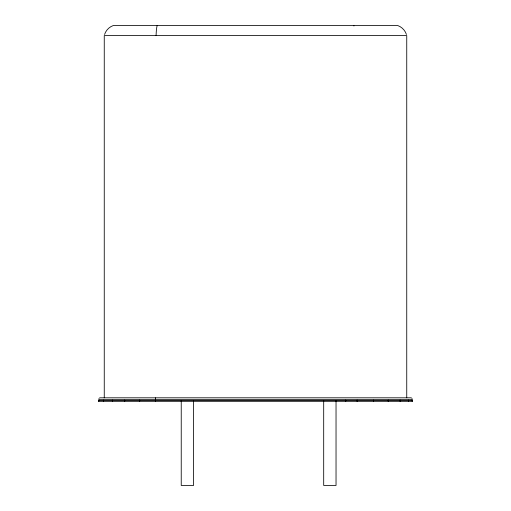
<?xml version="1.0" encoding="UTF-8"?>
<svg xmlns="http://www.w3.org/2000/svg" width="511" height="511" viewBox="0 0 511 511"><rect width="100%" height="100%" fill="white"/><g stroke="black" fill="none" stroke-linecap="round" stroke-linejoin="round"><path stroke-width="0.77" d="M412.045 399.187L411.981 398.497M155.516 397.813L155.516 401.32M99.019 398.497L98.955 399.187M104.57 34.467C105.886 30.366 109.182 26.994 113.231 25.55L397.769 25.55C401.818 26.994 405.114 30.366 406.43 34.467M99.613 397.813L411.387 397.813M99.421 399.96L411.579 399.96M412.198 400.087L412.198 401.32M408.385 400.087L408.385 401.32M406.743 397.813L406.743 35.591L104.257 35.591L104.257 397.813M400.1 400.087L400.1 401.32M388.219 400.087L388.219 401.32M373.554 400.087L373.554 401.32M357.1 400.087L357.1 401.32M345.73 400.087L345.73 401.32M336.034 400.848L336.034 485.45L323.693 485.45L323.693 400.848M193.573 400.848L193.573 485.45L181.233 485.45L181.233 400.848M155.382 400.087L155.382 401.32M139.669 400.087L139.669 401.32M124.69 400.087L124.69 401.32M112.369 400.087L112.369 401.32M103.535 400.087L103.535 401.32M98.802 400.087L98.802 401.32M156.085 35.585A14.155 1.718 90 0 1 157.184 25.569M353.816 25.569A14.155 1.718 -90 0 1 353.951 26.004M412.511 400.087L98.489 400.087L98.489 401.32L412.511 401.32L412.511 400.087"/></g></svg>
